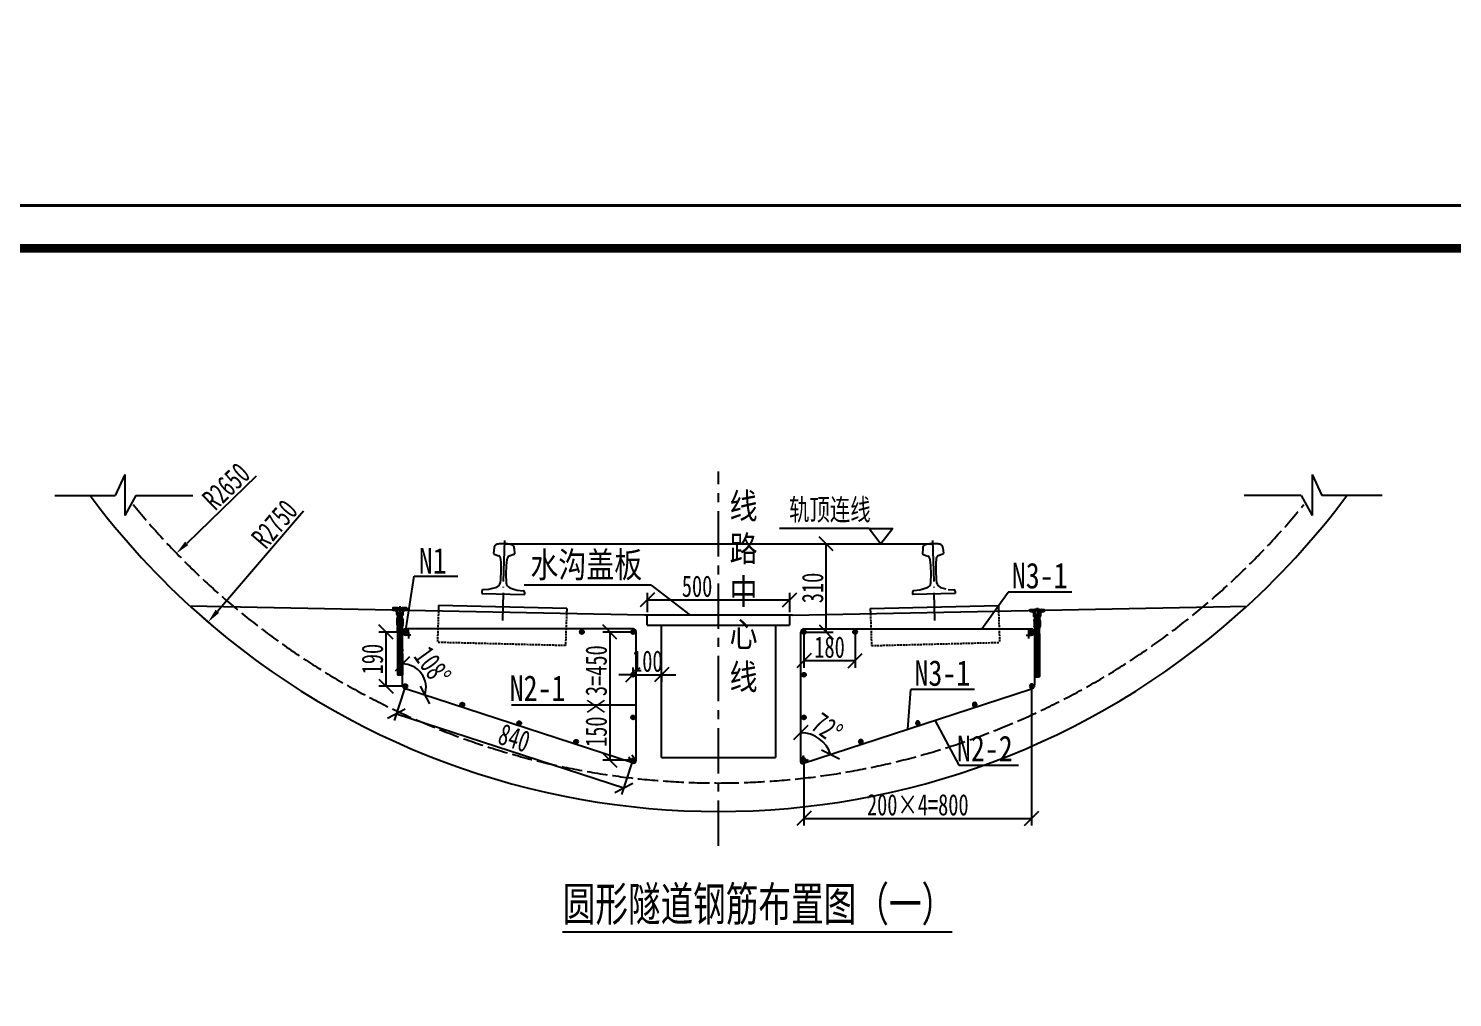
# Model space of a CAD drawing. Header units: inches. Extents: x -74742 to 562475, y -20348 to -3846.
# Drawn here: x 534161 to 539164, y -14214 to -10811 of the extents above; entities that cross this region are included whole.
import ezdxf
from ezdxf.enums import TextEntityAlignment as Align

# ---------------------------------------------------------------- set-up
doc = ezdxf.new("R2010")
doc.units = ezdxf.units.IN
doc.header["$MEASUREMENT"] = 0
doc.header["$PDSIZE"] = -1
for name, pattern in [('ACAD_ISO02W100', [15, 12, -3]), ('ACAD_ISO04W100', [30.5, 24, -3, 0.5, -3]), ('CENTER', [50.8, 31.75, -6.35, 6.35, -6.35]), ('DASHED', [0.5, 0.35, -0.15])]:
    doc.linetypes.add(name, pattern=pattern)
doc.layers.get('DEFPOINTS').update_dxf_attribs({"color": 250})
for name, color, linetype in [('2', 4, 'Continuous'), ('4', 4, 'Continuous'), ('Axes', 7, 'ACAD_ISO04W100'), ('BZ', 7, 'Continuous'), ('GesoftDrawFrameFrameBlockLayer', 7, 'Continuous'), ('GesoftDrawFrameInLineLayer', 85, 'Continuous'), ('GesoftDrawFrameOutLineLayer', 180, 'Continuous'), ('GesoftDrawFrameTitleLayer', 7, 'Continuous'), ('Main', 4, 'Continuous'), ('Secondary', 7, 'Continuous'), ('尺寸标注', 7, 'Continuous'), ('标注', 3, 'Continuous')]:
    doc.layers.add(name, color=color, linetype=linetype)
doc.styles.add('HZ', font='SimSun.ttf', dxfattribs={"width": 0.7})
doc.styles.add('HZTXT', font='SimSun.ttf', dxfattribs={"width": 0.8})
doc.styles.add('图标注', font='SimSun.ttf', dxfattribs={"width": 0.7})
doc.styles.add('宋体', font='SimSun.ttf', dxfattribs={"width": 0.8})
doc.styles.add('宋体样式', font='SimSun.ttf', dxfattribs={"width": 0.8})
doc.styles.add('条形码', font='BC_C39.FBC', dxfattribs={"height": 11})
doc.dimstyles.new('尺寸标注', dxfattribs={"dimtxt": 75, "dimasz": 50, "dimexe": 25, "dimexo": 10, "dimgap": 10, "dimtad": 1, "dimdec": 0, "dimzin": 0, "dimdsep": 46, "dimtxsty": 'HZ', "dimblk": 'OBLIQUE', "dimcen": 0.09, "dimclrt": 7, "dimazin": 2, "dimtfac": 1, "dimtdec": 0, "dimtix": 1, "dimtmove": 1, "dimatfit": 3, "dimfxl": 0, "dimtolj": 1, "dimtzin": 0, "dimarcsym": 0})

# ---------------------------------------------------------------- blocks, each defined once
blk = doc.blocks.new('_OBLIQUE')
at = {"color": 0, "linetype": 'ByBlock'}
blk.add_line((-0.5, -0.5), (0.5, 0.5), dxfattribs=at)
blk = doc.blocks.new('*D9')
at = {"layer": 'BZ', "color": 0, "lineweight": -2, "transparency": 16777216}
for p, q in [((536335.3, -12861.5), (536335.3, -12792.8)), ((536835.3, -12861.5), (536835.3, -12792.8)), ((536335.3, -12817.8), (536835.3, -12817.8))]:
    blk.add_line(p, q, dxfattribs=at)
at = {"layer": 'DEFPOINTS', "color": 0, "transparency": 16777216}
for p in [(536835.3, -12817.8), (536335.3, -12871.5), (536835.3, -12871.5)]:
    blk.add_point(p, dxfattribs=at)
at = {"layer": 'BZ', "color": 0, "lineweight": -2, "transparency": 16777216, "xscale": 50, "yscale": 50, "zscale": 50, "rotation": 180}
blk.add_blockref('_OBLIQUE', (536335.3, -12817.8), dxfattribs=at)
at = {"layer": 'BZ', "color": 0, "lineweight": -2, "transparency": 16777216, "xscale": 50, "yscale": 50, "zscale": 50}
blk.add_blockref('_OBLIQUE', (536835.3, -12817.8), dxfattribs=at)
at = {"layer": 'BZ', "color": 7, "transparency": 16777216, "insert": (536510, -12770.3), "char_height": 75, "attachment_point": 5, "style": 'HZ'}
blk.add_mtext('\\A1;500', dxfattribs=at)
blk = doc.blocks.new('埋入式端子-2')
at = {"color": 2, "linetype": 'CENTER', "ltscale": 10}
blk.add_line((0, 0), (0, -242.2), dxfattribs=at)
at = {"color": 2, "ltscale": 0.03}
for p, q in [((-25, -6.9), (-25, -12.4)), ((-19.7, -13.9), (-25, -8.6)), ((-23.4, -13.9), (-25, -12.3)), ((-21, -5.9), (-24, -5.9)), ((-15, -14.9), (-24, -5.9)), ((-23.5, -13.9), (-17.5, -13.9)), ((-21, -6.2), (-21, -5.9)), ((-19.5, -6.7), (-20.5, -6.7)), ((-19.5, -5.9), (-19.5, -6.7)), ((-16.5, -5.9), (-19.5, -5.9)), ((-8.5, -17.7), (-19.5, -6.7)), ((-17.5, -13.9), (-17.5, -13.9)), ((-16.5, -6), (-16.6, -5.9)), ((-16.5, -6.7), (-16.5, -5.9)), ((-15.5, -6.7), (-16.5, -6.7)), ((-16.5, -14.9), (-13.5, -14.9)), ((-8.5, -14), (-15.8, -6.7)), ((-15, -5.9), (-15, -6.2)), ((-8.5, -5.9), (-15, -5.9)), ((-8.5, -10.3), (-12.9, -5.9)), ((-11.5, -16.9), (-11.5, -29.4)), ((-8.5, -21.4), (-11.5, -18.4)), ((-7.4, -26.2), (-11.5, -22.1)), ((0, -37.3), (-11.5, -25.8)), ((-10.2, -30.9), (-11.5, -29.5)), ((-10.7, -45.6), (-10.7, -64.6)), ((0, -59.6), (-10.7, -48.9)), ((10.2, -66.1), (-10.6, -45.2)), ((-10, -30.9), (-9.9, -30.9)), ((0, -52.2), (-9.3, -42.8)), ((-8.5, -6.5), (-9.2, -5.9)), ((0, -48.5), (-8.6, -39.8)), ((-7.4, -7), (-8.5, -5.9)), ((-8.5, -23.9), (-8.5, -5.9)), ((8.5, -23.9), (-8.5, -23.9)), ((-8.4, -32.4), (-8.4, -38.5)), ((0, -41), (-8.4, -32.7)), ((0, -44.7), (-8.4, -36.4)), ((-7.4, -28.9), (-7.4, -7)), ((-7.4, -7), (7.4, -7)), ((0, -34.3), (-7.4, -28.9)), ((7.4, -28.9), (-7.4, -28.9)), ((7.4, -28.9), (0, -34.3)), ((10.7, -48), (0, -37.3)), ((10.7, -51.7), (0, -41)), ((10.7, -55.4), (0, -44.7)), ((10.7, -59.1), (0, -48.5)), ((9.4, -43), (0.4, -34)), ((8.4, -38.2), (2.5, -32.4)), ((8.4, -34.5), (4.7, -30.9)), ((8.8, -31.3), (6.8, -29.3)), ((8.5, -5.9), (7.4, -7)), ((7.4, -7), (7.4, -28.9)), ((11.3, -30.1), (7.4, -26.2)), ((8.4, -38.5), (8.4, -32.4)), ((24, -5.9), (8.5, -5.9)), ((8.5, -23.9), (8.5, -5.9)), ((14.7, -14.9), (8.5, -8.7)), ((11.8, -15.8), (8.5, -12.4)), ((11.5, -19.1), (8.5, -16.1)), ((11.5, -22.8), (8.5, -19.8)), ((11.5, -26.5), (8.5, -23.5)), ((17.5, -14), (9.4, -5.9)), ((9.9, -30.9), (10, -30.9)), ((10.7, -45.6), (10.7, -64.6)), ((11.5, -29.4), (11.5, -16.9)), ((21, -13.8), (13.1, -5.9)), ((13.5, -14.9), (16.5, -14.9)), ((21, -10.1), (16.8, -5.9)), ((17.5, -13.9), (23.5, -13.9)), ((25, -6.7), (21, -6.7)), ((21, -6.9), (21, -13.9)), ((25, -7), (21, -7)), ((25, -12.4), (25, -6.9)), ((0, -63.3), (-10.7, -52.6)), ((0, -67), (-10.7, -56.3)), ((0, -70.7), (-10.7, -60)), ((0, -74.4), (-10.7, -63.8)), ((0, -78.2), (-8.9, -69.3)), ((-8.4, -91.1), (-8.4, -72)), ((0, -81.9), (-8.4, -73.5)), ((0, -85.6), (-8.4, -77.2)), ((0, -89.3), (-8.4, -80.9)), ((8.4, -101.4), (-8.4, -84.7)), ((8.4, -105.1), (-8.4, -88.4)), ((-8.4, -91.1), (-8.4, -97.8)), ((-3.2, -97.2), (-8.4, -92.1)), ((8.4, -108.8), (-8.4, -92.1)), ((0, -104.1), (-8.4, -95.8)), ((-8.4, -97.8), (-8.4, -241.2)), ((0, -107.9), (-8.4, -99.5)), ((0, -100.4), (-0.4, -100)), ((10.7, -62.9), (0, -52.2)), ((9, -68.6), (0, -59.6)), ((8.4, -71.7), (0, -63.3)), ((8.4, -75.4), (0, -67)), ((8.4, -79.1), (0, -70.7)), ((8.4, -82.8), (0, -74.4)), ((8.4, -86.5), (0, -78.2)), ((8.4, -90.2), (0, -81.9)), ((7.6, -93.2), (0, -85.6)), ((8.4, -97.6), (0, -89.3)), ((0.6, -93.6), (0, -93)), ((8.4, -105.1), (0.9, -97.6)), ((8.4, -101.4), (3.3, -96.3)), ((8.4, -72), (8.4, -91.1)), ((8.4, -91.1), (8.4, -241.2)), ((-8.4, -124.2), (-8.8, -123.8)), ((0, -111.6), (-8.4, -103.2)), ((0, -115.3), (-8.4, -106.9)), ((0, -119), (-8.4, -110.6)), ((0, -122.7), (-8.4, -114.4)), ((0, -126.4), (-8.4, -118.1)), ((0, -130.1), (-8.4, -121.8)), ((0, -133.8), (-8.4, -125.5)), ((0, -137.6), (-8.4, -129.2)), ((8.4, -149.6), (-8.4, -132.9)), ((8.4, -153.3), (-8.4, -136.6)), ((8.4, -157), (-8.4, -140.3)), ((8.4, -160.8), (-8.4, -144.1)), ((8.4, -164.5), (-8.4, -147.8)), ((8.4, -112.5), (0, -104.1)), ((8.4, -116.2), (0, -107.9)), ((8.4, -119.9), (0, -111.6)), ((8.4, -123.6), (0, -115.3)), ((8.4, -127.3), (0, -119)), ((8.4, -131.1), (0, -122.7)), ((8.4, -134.8), (0, -126.4)), ((8.4, -138.5), (0, -130.1)), ((8.4, -142.2), (0, -133.8)), ((8.4, -145.9), (0, -137.6)), ((7.6, -152.6), (0, -145)), ((-8.4, -150.5), (-8.4, -157.2)), ((-3.2, -156.6), (-8.4, -151.5)), ((8.4, -168.2), (-8.4, -151.5)), ((0, -163.5), (-8.4, -155.2)), ((0, -167.3), (-8.4, -158.9)), ((0, -171), (-8.4, -162.6)), ((0, -174.7), (-8.4, -166.3)), ((0, -178.4), (-8.4, -170)), ((0, -182.1), (-8.4, -173.8)), ((0, -185.8), (-8.4, -177.5)), ((0, -189.5), (-8.4, -181.2)), ((0, -193.2), (-8.4, -184.9)), ((0, -196.9), (-8.4, -188.6)), ((8.4, -209), (-8.4, -192.3)), ((8.4, -212.7), (-8.4, -196)), ((8.4, -216.4), (-8.4, -199.7)), ((0, -159.8), (-0.4, -159.4)), ((0.6, -153), (0, -152.4)), ((8.4, -171.9), (0, -163.5)), ((8.4, -175.6), (0, -167.3)), ((8.4, -179.3), (0, -171)), ((8.4, -183), (0, -174.7)), ((8.4, -186.7), (0, -178.4)), ((8.4, -190.5), (0, -182.1)), ((8.4, -194.2), (0, -185.8)), ((8.4, -197.9), (0, -189.5)), ((8.4, -201.6), (0, -193.2)), ((8.4, -205.3), (0, -196.9)), ((8.4, -164.5), (0.9, -157)), ((8.4, -160.8), (3.3, -155.7)), ((8.4, -150.5), (8.4, -157.6)), ((8.4, -220.1), (-8.4, -203.4)), ((8.4, -223.9), (-8.4, -207.2)), ((-8.4, -209.9), (-8.4, -216.6)), ((-3.2, -216), (-8.4, -210.9)), ((8.4, -227.6), (-8.4, -210.9)), ((0, -222.9), (-8.4, -214.6)), ((0, -226.6), (-8.4, -218.3)), ((8.4, -238.7), (-8.4, -222)), ((7.2, -241.2), (-8.4, -225.7)), ((3.4, -241.2), (-8.4, -229.4)), ((0, -241.5), (-8.4, -233.1)), ((-4, -241.2), (-8.4, -236.9)), ((8.3, -241.2), (-8.4, -241.2)), ((-8.4, -241.2), (-7.4, -242.2)), ((7.3, -242.2), (-7.4, -242.2)), ((0, -219.2), (-0.4, -218.8)), ((7.6, -212), (0, -204.4)), ((0.6, -212.4), (0, -211.8)), ((8.4, -231.3), (0, -222.9)), ((8.4, -235), (0, -226.6)), ((8.4, -223.9), (0.9, -216.4)), ((8.3, -241.2), (7.3, -242.2))]:
    blk.add_line(p, q, dxfattribs=at)
at = {"color": 2}
for p, q in [((-19.5, -5.9), (-21, -5.9)), ((-16.5, -5.9), (-15, -5.9)), ((-15, -5.9), (-15, -5.9)), ((-8.5, -5.9), (8.5, -5.9)), ((17.5, -13.9), (17.5, -13.9))]:
    blk.add_line(p, q, dxfattribs=at)
at = {"color": 2, "ltscale": 0.03}
for centre, radius, start, end in [((-24, -6.9), 1, 90, 180), ((-23.5, -12.4), 1.5, 180, 270), ((-20.5, -6.2), 0.5, 180, 270), ((-16.5, -13.9), 1, 180, 270), ((-15.5, -6.2), 0.5, 270, 0), ((-13.5, -16.9), 2, 0, 90), ((-10, -29.4), 1.5, 180, 270), ((-9.9, -32.4), 1.5, 0, 90), ((9.9, -32.4), 1.5, 90, 180), ((10, -29.4), 1.5, 270, 0), ((9.1, -45.6), 1.6, 0, 38.3125), ((13.5, -16.9), 2, 90, 180), ((16.5, -13.9), 1, 270, 0), ((20, -6.9), 1, 0, 90), ((23.5, -12.4), 1.5, 270, 0), ((24, -6.9), 1, 0, 90), ((8.3, -64.6), 2.4, 323.4468, 0)]:
    blk.add_arc(centre, radius, start, end, dxfattribs=at)
at = {"color": 2}
for centre, radius, start, end in [((-9.1, -45.6), 1.6, 141.6875, 180), ((-8.3, -64.6), 2.4, 180, 216.5532)]:
    blk.add_arc(centre, radius, start, end, dxfattribs=at)
at = {"color": 2, "ltscale": 0.03}
for points in [[(-10.3, -44.6), (-8.8, -42.7), (-8.9, -40.6), (-8.4, -38.5)], [(10.3, -44.6), (8.8, -42.7), (8.9, -40.6), (8.4, -38.5)], [(-10.2, -66), (-8.8, -67.9), (-8.9, -70), (-8.4, -72)], [(10.2, -66), (8.8, -67.9), (8.9, -70), (8.4, -72)]]:
    blk.add_open_spline(points, degree=3, dxfattribs=at)
blk = doc.blocks.new('*U58')
at = {"layer": 'Main'}
h = blk.add_hatch(color=256, dxfattribs=at)
h.paths.add_polyline_path([(6.7, 2.2, 0.414214), (-2.2, 6.7), (2.2, -6.7, 0.414214)])
h.paths.add_polyline_path([(-2.2, 6.7, 0.414214), (-6.7, -2.2, 0.414214), (2.2, -6.7)])
blk.add_circle((0, 0), 7, dxfattribs=at)
blk = doc.blocks.new('*U59')
at = {"layer": '尺寸标注', "color": 0, "linetype": 'ByBlock', "lineweight": -2, "transparency": 16777216, "rotation": 341.9958383940867}
for p in [(535762.6, -13393.1), (535962.6, -13458.1), (536162.6, -13523.1), (536362.6, -13588.1), (536562.6, -13653.1)]:
    blk.add_blockref('*U58', p, dxfattribs=at)
blk = doc.blocks.new('*D60')
at = {"layer": 'DEFPOINTS', "color": 0, "transparency": 16777216}
for p in [(535485.3, -12930.9), (535417.2, -13120.9), (535485.3, -13120.9)]:
    blk.add_point(p, dxfattribs=at)
at = {"layer": '尺寸标注', "color": 0, "lineweight": -2, "transparency": 16777216}
for p, q in [((535475.3, -12930.9), (535392.2, -12930.9)), ((535417.2, -12930.9), (535417.2, -13120.9)), ((535475.3, -13120.9), (535392.2, -13120.9))]:
    blk.add_line(p, q, dxfattribs=at)
at = {"layer": '尺寸标注', "color": 0, "lineweight": -2, "transparency": 16777216, "xscale": 50, "yscale": 50, "zscale": 50}
for p, rotation in [((535417.2, -12930.9), 90), ((535417.2, -13120.9), 270)]:
    blk.add_blockref('_OBLIQUE', p, dxfattribs=dict(at, rotation=rotation))
at = {"layer": '尺寸标注', "color": 7, "transparency": 16777216, "insert": (535369.7, -13025.9), "char_height": 75, "attachment_point": 5, "rotation": 90, "style": 'HZ'}
blk.add_mtext('\\A1;190', dxfattribs=at)
blk = doc.blocks.new('*D61')
at = {"layer": 'DEFPOINTS', "color": 0, "transparency": 16777216}
for p in [(536285.3, -12930.9), (536203.4, -13380.9), (536285.3, -13380.9)]:
    blk.add_point(p, dxfattribs=at)
at = {"layer": '尺寸标注', "color": 0, "lineweight": -2, "transparency": 16777216}
for p, q in [((536275.3, -12930.9), (536178.4, -12930.9)), ((536203.4, -12930.9), (536203.4, -13380.9)), ((536275.3, -13380.9), (536178.4, -13380.9))]:
    blk.add_line(p, q, dxfattribs=at)
at = {"layer": '尺寸标注', "color": 0, "lineweight": -2, "transparency": 16777216, "xscale": 50, "yscale": 50, "zscale": 50}
for p, rotation in [((536203.4, -12930.9), 90), ((536203.4, -13380.9), 270)]:
    blk.add_blockref('_OBLIQUE', p, dxfattribs=dict(at, rotation=rotation))
at = {"layer": '尺寸标注', "color": 7, "transparency": 16777216, "insert": (536155.9, -13155.9), "char_height": 75, "attachment_point": 5, "rotation": 90, "style": 'HZ'}
blk.add_mtext('\\A1;150×3=450', dxfattribs=at)
blk = doc.blocks.new('*U62')
at = {"layer": 'Main'}
h = blk.add_hatch(color=256, dxfattribs=at)
h.paths.add_polyline_path([(6.7, 2.2, 0.414214), (-2.2, 6.7), (2.2, -6.7, 0.414214)])
h.paths.add_polyline_path([(-2.2, 6.7, 0.414214), (-6.7, -2.2, 0.414214), (2.2, -6.7)])
blk.add_circle((0, 0), 7, dxfattribs=at)
blk = doc.blocks.new('*U63')
at = {"layer": '尺寸标注', "color": 0, "linetype": 'ByBlock', "lineweight": -2, "transparency": 16777216, "rotation": 341.9958383940867}
for p in [(535762.6, -13393.1), (535962.6, -13458.1), (536162.6, -13523.1), (536362.6, -13588.1), (536562.6, -13653.1)]:
    blk.add_blockref('*U62', p, dxfattribs=at)
blk = doc.blocks.new('*D64')
at = {"layer": 'DEFPOINTS', "color": 0, "transparency": 16777216}
for p in [(536885.3, -12930.9), (537065.3, -12930.9), (536885.3, -13031.6)]:
    blk.add_point(p, dxfattribs=at)
at = {"layer": '尺寸标注', "color": 0, "lineweight": -2, "transparency": 16777216}
for p, q in [((536885.3, -12940.9), (536885.3, -13056.6)), ((537065.3, -12940.9), (537065.3, -13056.6)), ((537065.3, -13031.6), (536885.3, -13031.6))]:
    blk.add_line(p, q, dxfattribs=at)
at = {"layer": '尺寸标注', "color": 0, "lineweight": -2, "transparency": 16777216, "xscale": 50, "yscale": 50, "zscale": 50, "rotation": 180}
blk.add_blockref('_OBLIQUE', (536885.3, -13031.6), dxfattribs=at)
at = {"layer": '尺寸标注', "color": 0, "lineweight": -2, "transparency": 16777216, "xscale": 50, "yscale": 50, "zscale": 50}
blk.add_blockref('_OBLIQUE', (537065.3, -13031.6), dxfattribs=at)
at = {"layer": '尺寸标注', "color": 7, "transparency": 16777216, "insert": (536975.3, -12984.1), "char_height": 75, "attachment_point": 5, "style": 'HZ'}
blk.add_mtext('\\A1;180', dxfattribs=at)
blk = doc.blocks.new('*D74')
at = {"layer": 'DEFPOINTS', "color": 0, "transparency": 16777216}
for p in [(535474.6, -12930.9), (535553.9, -13100.5), (535474.6, -13116), (535489.6, -13131), (536283.1, -13390.5)]:
    blk.add_point(p, dxfattribs=at)
at = {"layer": '尺寸标注', "color": 0, "lineweight": -2, "transparency": 16777216}
blk.add_arc((535474.6, -13126.1), 83.3, 341.8927, 89.9999, dxfattribs=at)
at = {"layer": '尺寸标注', "color": 0, "lineweight": -2, "transparency": 16777216, "xscale": 50, "yscale": 50, "zscale": 50}
for p, rotation in [((535474.6, -13042.9), 179.9999342465647), ((535553.8, -13152), 251.8927269243941)]:
    blk.add_blockref('_OBLIQUE', p, dxfattribs=dict(at, rotation=rotation))
at = {"layer": '尺寸标注', "color": 7, "transparency": 16777216, "insert": (535580.5, -13049.4), "char_height": 75, "attachment_point": 5, "rotation": 305.9463, "style": 'HZ'}
blk.add_mtext('\\A1;108°', dxfattribs=at)
blk = doc.blocks.new('*D75')
at = {"layer": 'DEFPOINTS', "color": 0, "transparency": 16777216}
for p in [(536874.3, -12931), (537680.9, -13131), (536956.1, -13320.9), (536874.3, -13387.9), (536880.8, -13392.7)]:
    blk.add_point(p, dxfattribs=at)
at = {"layer": '尺寸标注', "color": 0, "lineweight": -2, "transparency": 16777216}
blk.add_arc((536874.3, -13394.8), 110.3, 18.1073, 90, dxfattribs=at)
at = {"layer": '尺寸标注', "color": 0, "lineweight": -2, "transparency": 16777216, "xscale": 50, "yscale": 50, "zscale": 50}
for p, rotation in [((536874.3, -13284.5), 180.0000000226077), ((536979.1, -13360.5), 288.1072730982124)]:
    blk.add_blockref('_OBLIQUE', p, dxfattribs=dict(at, rotation=rotation))
at = {"layer": '尺寸标注', "color": 7, "transparency": 16777216, "insert": (536966.9, -13267), "char_height": 75, "attachment_point": 5, "rotation": 324.0536, "style": 'HZ'}
blk.add_mtext('\\A1;72°', dxfattribs=at)
blk = doc.blocks.new('*D80')
at = {"layer": 'DEFPOINTS', "color": 0, "transparency": 16777216}
for p in [(536585.3, -12621), (536963.6, -12621), (536885.3, -12930.9)]:
    blk.add_point(p, dxfattribs=at)
at = {"layer": '尺寸标注', "color": 0, "lineweight": -2, "transparency": 16777216}
for p, q in [((536595.3, -12621), (536988.6, -12621)), ((536963.6, -12930.9), (536963.6, -12621)), ((536895.3, -12930.9), (536988.6, -12930.9))]:
    blk.add_line(p, q, dxfattribs=at)
at = {"layer": '尺寸标注', "color": 0, "lineweight": -2, "transparency": 16777216, "xscale": 50, "yscale": 50, "zscale": 50}
for p, rotation in [((536963.6, -12621), 90), ((536963.6, -12930.9), 270)]:
    blk.add_blockref('_OBLIQUE', p, dxfattribs=dict(at, rotation=rotation))
at = {"layer": '尺寸标注', "color": 7, "transparency": 16777216, "insert": (536916.1, -12776), "char_height": 75, "attachment_point": 5, "rotation": 90, "style": 'HZ'}
blk.add_mtext('\\A1;310', dxfattribs=at)
blk = doc.blocks.new('*D83')
at = {"layer": 'DEFPOINTS', "color": 0, "transparency": 16777216}
for p in [(535485.3, -13120.9), (536284.3, -13380.9), (536252.6, -13478.1)]:
    blk.add_point(p, dxfattribs=at)
at = {"layer": '尺寸标注', "color": 0, "lineweight": -2, "transparency": 16777216}
for p, q in [((535482.2, -13130.4), (535445.9, -13241.8)), ((535453.6, -13218.1), (536252.6, -13478.1)), ((536281.2, -13390.4), (536244.9, -13501.8))]:
    blk.add_line(p, q, dxfattribs=at)
at = {"layer": '尺寸标注', "color": 0, "lineweight": -2, "transparency": 16777216, "xscale": 50, "yscale": 50, "zscale": 50}
for p, rotation in [((535453.6, -13218.1), 161.9750984287292), ((536252.6, -13478.1), 341.9750984287292)]:
    blk.add_blockref('_OBLIQUE', p, dxfattribs=dict(at, rotation=rotation))
at = {"layer": '尺寸标注', "color": 7, "transparency": 16777216, "insert": (535867.8, -13302.9), "char_height": 75, "attachment_point": 5, "rotation": 341.9751, "style": 'HZ'}
blk.add_mtext('\\A1;840', dxfattribs=at)
blk = doc.blocks.new('*D84')
at = {"layer": 'DEFPOINTS', "color": 0, "transparency": 16777216}
for p in [(537685.3, -13120.9), (536885.3, -13380.9), (537685.3, -13585.4)]:
    blk.add_point(p, dxfattribs=at)
at = {"layer": '尺寸标注', "color": 0, "lineweight": -2, "transparency": 16777216}
for p, q in [((537685.3, -13130.9), (537685.3, -13610.4)), ((536885.3, -13390.9), (536885.3, -13610.4)), ((536885.3, -13585.4), (537685.3, -13585.4))]:
    blk.add_line(p, q, dxfattribs=at)
at = {"layer": '尺寸标注', "color": 0, "lineweight": -2, "transparency": 16777216, "xscale": 50, "yscale": 50, "zscale": 50, "rotation": 180}
blk.add_blockref('_OBLIQUE', (536885.3, -13585.4), dxfattribs=at)
at = {"layer": '尺寸标注', "color": 0, "lineweight": -2, "transparency": 16777216, "xscale": 50, "yscale": 50, "zscale": 50}
blk.add_blockref('_OBLIQUE', (537685.3, -13585.4), dxfattribs=at)
at = {"layer": '尺寸标注', "color": 7, "transparency": 16777216, "insert": (537285.3, -13537.9), "char_height": 75, "attachment_point": 5, "style": 'HZ'}
blk.add_mtext('\\A1;200×4=800', dxfattribs=at)
blk = doc.blocks.new('*D86')
at = {"layer": 'DEFPOINTS', "color": 0, "transparency": 16777216}
for p in [(536285.3, -13080.9), (536385.3, -13073.9), (536385.3, -13080.9)]:
    blk.add_point(p, dxfattribs=at)
at = {"layer": '尺寸标注', "color": 0, "lineweight": -2, "transparency": 16777216}
for p, q in [((536285.3, -13070.9), (536285.3, -13055.9)), ((536285.3, -13080.9), (536235.3, -13080.9)), ((536285.3, -13080.9), (536385.3, -13080.9)), ((536385.3, -13080.9), (536435.3, -13080.9)), ((536385.3, -13083.9), (536385.3, -13105.9))]:
    blk.add_line(p, q, dxfattribs=at)
at = {"layer": '尺寸标注', "color": 0, "lineweight": -2, "transparency": 16777216, "xscale": 50, "yscale": 50, "zscale": 50}
blk.add_blockref('_OBLIQUE', (536285.3, -13080.9), dxfattribs=at)
at = {"layer": '尺寸标注', "color": 0, "lineweight": -2, "transparency": 16777216, "xscale": 50, "yscale": 50, "zscale": 50, "rotation": 180}
blk.add_blockref('_OBLIQUE', (536385.3, -13080.9), dxfattribs=at)
at = {"layer": '尺寸标注', "color": 7, "transparency": 16777216, "insert": (536335.3, -13033.4), "char_height": 75, "attachment_point": 5, "style": 'HZ'}
blk.add_mtext('\\A1;100', dxfattribs=at)
blk = doc.blocks.new('*D87')
at = {"layer": 'DEFPOINTS', "color": 0, "transparency": 16777216}
for p in [(536585.3, -10811), (534681.3, -12654.2)]:
    blk.add_point(p, dxfattribs=at)
at = {"layer": '尺寸标注', "color": 0, "lineweight": -2, "transparency": 16777216}
blk.add_line((534961.3, -12383.1), (534717.2, -12619.4), dxfattribs=at)
at = {"layer": '尺寸标注', "color": 0, "transparency": 16777216}
blk.add_solid([(534711.4, -12613.5), (534723, -12625.4), (534681.3, -12654.2)], dxfattribs=at)
at = {"layer": '尺寸标注', "color": 7, "transparency": 16777216, "insert": (534855.9, -12419.1), "char_height": 75, "attachment_point": 5, "rotation": 44.0702, "style": 'HZ'}
blk.add_mtext('\\A1;R2650', dxfattribs=at)
blk = doc.blocks.new('*D88')
at = {"layer": 'DEFPOINTS', "color": 0, "transparency": 16777216}
for p in [(536585.3, -10811), (534792.2, -12896.1)]:
    blk.add_point(p, dxfattribs=at)
at = {"layer": '尺寸标注', "color": 0, "lineweight": -2, "transparency": 16777216}
blk.add_line((535127.5, -12506.2), (534824.8, -12858.2), dxfattribs=at)
blk.add_arc((536585.3, -10811), 2750, 228.6413, 229.8266, dxfattribs=at)
at = {"layer": '尺寸标注', "color": 0, "transparency": 16777216}
blk.add_solid([(534818.5, -12852.8), (534831.1, -12863.6), (534792.2, -12896.1)], dxfattribs=at)
at = {"layer": '尺寸标注', "color": 7, "transparency": 16777216, "insert": (535025.8, -12551.6), "char_height": 75, "attachment_point": 5, "rotation": 49.3058, "style": 'HZ'}
blk.add_mtext('\\A1;R2750', dxfattribs=at)
blk = doc.blocks.new('1.75_cc4a936f11f0dce201581042e7c3c253')
at = {"layer": 'GesoftDrawFrameInLineLayer', "color": 0, "const_width": 1}
blk.add_lwpolyline([(0, 0), (0, 287), (-1125, 287), (-1125, 0), (0, 0)], dxfattribs=at)
at = {"layer": 'GesoftDrawFrameOutLineLayer', "color": 0, "const_width": 0.35}
blk.add_lwpolyline([(5, -5), (5, 292), (-1150, 292), (-1150, -5), (5, -5)], dxfattribs=at)
blk = doc.blocks.new('GESOFT00000000NEW_049a35bf7f0736cc4250df00ece10f93_cc4a936f11f0dce201581042e7c3c253_2e1cf7a908f61d0b50dc33cccab90907')
at = {"layer": 'GesoftDrawFrameFrameBlockLayer'}
blk.add_blockref('1.75_cc4a936f11f0dce201581042e7c3c253', (0, 0), dxfattribs=at)
at = {"layer": 'GesoftDrawFrameTitleLayer', "color": 7, "style": '条形码', "width": 2}
blk.add_attdef('BARCODE', (-2.8, 60.5), '', height=6, rotation=90, dxfattribs=at)
at = {"layer": 'GesoftDrawFrameTitleLayer', "style": '宋体样式'}
for tag, height, width, p in [('GCMC0', 3.6, 0.8, (-40, 43.4)), ('SHEJI', 2.5, 0.8, (-154, 35.2)), ('SHEJI2', 2.5, 0.8, (-137.76, 35.27)), ('SJJD', 2.5, 0.8, (-14, 34.4)), ('JIAOHE', 2.5, 0.8, (-154, 28.8)), ('JIAOHE2', 2.5, 0.8, (-137.61, 28.83)), ('VERSION0', 2.5, 0.8, (-14, 26.4)), ('ZTSD', 2.5, 0.8, (-190, 24)), ('ZYFZR1', 2.5, 0.8, (-154, 22.4)), ('ZYFZR2', 2.5, 0.8, (-137.76, 22.24)), ('CEMING', 4, 0.7, (-84, 22.59)), ('BILI', 2.5, 0.8, (-14, 18.4)), ('XMFZR1', 2.5, 0.8, (-154, 16)), ('XMFZR2', 2.5, 0.8, (-137.98, 16.22)), ('DOCNAME0', 3.5, 0.9, (-84, 13.27)), ('RIQI', 2.5, 0.8, (-14, 10.4)), ('SENHE', 2.5, 0.8, (-154, 9.6)), ('SENHE2', 2.5, 0.8, (-137.41, 9.52)), ('DOCNAME2', 3.5, 0.9, (-84, 9.42)), ('XTSD', 2.5, 0.8, (-190, 4.8)), ('SENDING2', 2.5, 0.8, (-137.41, 3.81)), ('PAGENUMBER', 2.5, 0.8, (-31.78, 3.83)), ('PAGECOUNT', 2.5, 0.8, (-10.8, 3.83)), ('SENDING', 2.5, 0.8, (-154, 3.2)), ('TUHAO', 2.5, 0.8, (-91.5, 3.2)), ('PROJECTNO', 2.5, 0.8, (-47.5, 3.2))]:
    blk.add_attdef(tag, text='', height=height, dxfattribs=dict(at, width=width)).set_placement(p, align=Align.MIDDLE_CENTER)
blk.add_attdef('PIANMING', text='', height=4, dxfattribs=at).set_placement((-84, 31.09), align=Align.MIDDLE_CENTER)

msp = doc.modelspace()

# ---------------------------------------------------------------- hatches: boundary and pattern name
at = {"layer": 'Main'}
h = msp.add_hatch(color=256, dxfattribs=at)
h.paths.add_polyline_path([(536112.25, -12930.87, 0.4142136), (536105.25, -12923.87), (536105.25, -12937.87, 0.4142136)])
h.paths.add_polyline_path([(536105.25, -12923.87, 0.4142136), (536098.25, -12930.87, 0.4142136), (536105.25, -12937.87)])
h = msp.add_hatch(color=256, dxfattribs=at)
h.paths.add_polyline_path([(536292.25, -12930.87, 0.4142136), (536285.25, -12923.87), (536285.25, -12937.87, 0.4142136)])
h.paths.add_polyline_path([(536285.25, -12923.87, 0.4142136), (536278.25, -12930.87, 0.4142136), (536285.25, -12937.87)])
h = msp.add_hatch(color=256, dxfattribs=at)
h.paths.add_polyline_path([(536878.26, -12930.87, -0.4142136), (536885.26, -12923.87), (536885.26, -12937.87, -0.4142136)])
h.paths.add_polyline_path([(536885.26, -12923.87, -0.4142136), (536892.26, -12930.87, -0.4142136), (536885.26, -12937.87)])
h = msp.add_hatch(color=256, dxfattribs=at)
h.paths.add_polyline_path([(537058.26, -12930.87, -0.4142136), (537065.26, -12923.87), (537065.26, -12937.87, -0.4142136)])
h.paths.add_polyline_path([(537065.26, -12923.87, -0.4142136), (537072.26, -12930.87, -0.4142136), (537065.26, -12937.87)])
h = msp.add_hatch(color=256, dxfattribs=at)
h.paths.add_polyline_path([(536292.25, -13080.87, 0.4142136), (536285.25, -13073.87), (536285.25, -13087.87, 0.4142136)])
h.paths.add_polyline_path([(536285.25, -13073.87, 0.4142136), (536278.25, -13080.87, 0.4142136), (536285.25, -13087.87)])
h = msp.add_hatch(color=256, dxfattribs=at)
h.paths.add_polyline_path([(536878.26, -13080.87, -0.4142136), (536885.26, -13073.87), (536885.26, -13087.87, -0.4142136)])
h.paths.add_polyline_path([(536885.26, -13073.87, -0.4142136), (536892.26, -13080.87, -0.4142136), (536885.26, -13087.87)])
h = msp.add_hatch(color=256, dxfattribs=at)
h.paths.add_polyline_path([(536292.25, -13230.87, 0.4142136), (536285.25, -13223.87), (536285.25, -13237.87, 0.4142136)])
h.paths.add_polyline_path([(536285.25, -13223.87, 0.4142136), (536278.25, -13230.87, 0.4142136), (536285.25, -13237.87)])
h = msp.add_hatch(color=256, dxfattribs=at)
h.paths.add_polyline_path([(536878.26, -13230.87, -0.4142136), (536885.26, -13223.87), (536885.26, -13237.87, -0.4142136)])
h.paths.add_polyline_path([(536885.26, -13223.87, -0.4142136), (536892.26, -13230.87, -0.4142136), (536885.26, -13237.87)])
h = msp.add_hatch(color=256, dxfattribs=at)
h.paths.add_polyline_path([(536292.25, -13380.87, 0.4142136), (536285.25, -13373.87), (536285.25, -13387.87, 0.4142136)])
h.paths.add_polyline_path([(536285.25, -13373.87, 0.4142136), (536278.25, -13380.87, 0.4142136), (536285.25, -13387.87)])
at = {"layer": '尺寸标注'}
h = msp.add_hatch(color=4, dxfattribs=at)
h.dxf.hatch_style = 1
h.paths.add_polyline_path([(535478.25, -12930.87, 1), (535492.25, -12930.87, 1)])
h = msp.add_hatch(color=4, dxfattribs=at)
h.dxf.hatch_style = 1
h.paths.add_polyline_path([(537692.26, -12930.87, 1), (537678.26, -12930.87, 1)])

# ---------------------------------------------------------------- linework, layer by layer
at = {"layer": '2', "color": 2, "ltscale": 6}
for p, q in [((534500.17, -12377.54), (534465.99, -12450.96)), ((534500.17, -12377.54), (534465.99, -12450.96)), ((534500.17, -12377.54), (534500.17, -12521.18)), ((534500.17, -12377.54), (534500.17, -12521.18)), ((538670.34, -12377.54), (538704.52, -12450.96)), ((538670.34, -12377.54), (538670.34, -12521.18)), ((538670.34, -12377.54), (538704.52, -12450.96)), ((538670.34, -12377.54), (538670.34, -12521.18)), ((534253.79, -12450.96), (534465.99, -12450.96)), ((534253.79, -12450.96), (534465.99, -12450.96)), ((534538.3, -12450.96), (534500.17, -12521.18)), ((534538.3, -12450.96), (534500.17, -12521.18)), ((534538.3, -12450.96), (534739.27, -12450.96)), ((534538.3, -12450.96), (534739.27, -12450.96)), ((538632.21, -12450.96), (538431.24, -12450.96)), ((538632.21, -12450.96), (538431.24, -12450.96)), ((538632.21, -12450.96), (538670.34, -12521.18)), ((538632.21, -12450.96), (538670.34, -12521.18)), ((538916.72, -12450.96), (538704.52, -12450.96)), ((538916.72, -12450.96), (538704.52, -12450.96)), ((536325.26, -12871.76), (534728.77, -12839.83)), ((536845.26, -12871.76), (538441.74, -12839.83)), ((536845.26, -12871.76), (536325.26, -12871.76)), ((536335.25, -12906.46), (536335.26, -12871.46)), ((536835.26, -12871.46), (536835.26, -12906.46)), ((536335.25, -12906.46), (536835.26, -12906.46)), ((536385.25, -13371.04), (536385.25, -12906.46)), ((536785.26, -12906.46), (536785.26, -13371.04)), ((536385.25, -13371.04), (536785.26, -13371.04))]:
    msp.add_line(p, q, dxfattribs=at)
for start, end in [(216.60777, 228.43295), (311.56705, 323.39223), (228.43295, 311.56705)]:
    msp.add_arc((536585.26, -10811.04), 2750, start, end, dxfattribs=at)
at = {"layer": '2', "color": 2, "linetype": 'ACAD_ISO02W100', "ltscale": 6}
for start, end in [(219.10457, 270), (270, 320.89543)]:
    msp.add_arc((536585.26, -10811.04), 2650, start, end, dxfattribs=at)
at = {"layer": '4'}
for p, q in [((536036.7, -13983.92), (537405.92, -13983.92)), ((536379.89, -13983.92), (536819.34, -13983.92))]:
    msp.add_line(p, q, dxfattribs=at)
at = {"layer": 'Axes', "color": 6, "linetype": 'CENTER', "ltscale": 5}
msp.add_line((536585.26, -13681.47), (536585.26, -12366.84), dxfattribs=at)
at = {"layer": 'Axes', "ltscale": 6}
for p, q in [((535832.99, -12609.85), (535825.99, -12890.14)), ((535832.99, -12609.85), (535825.99, -12890.14)), ((537337.52, -12609.85), (537344.52, -12890.14)), ((537337.52, -12609.85), (537344.52, -12890.14))]:
    msp.add_line(p, q, dxfattribs=at)
at = {"layer": 'BZ'}
for p, q in [((537510.2, -12920.03), (537602.9, -12790.95)), ((535602.22, -12837.34), (535601.55, -12857.28)), ((536052.11, -12848.59), (536051.52, -12866.28)), ((536052.05, -12850.46), (536051.52, -12866.28)), ((537118.4, -12848.59), (537118.99, -12866.28)), ((537118.46, -12850.46), (537118.99, -12866.28)), ((537568.29, -12837.34), (537568.96, -12857.28)), ((537249.94, -13271.95), (537260.77, -13133.07))]:
    msp.add_line(p, q, dxfattribs=at)
at = {"layer": 'BZ', "linetype": 'DASHED', "ltscale": 20}
for p, q in [((535601.55, -12857.28), (535597.89, -12967.24)), ((535601.55, -12857.28), (535597.89, -12967.24)), ((536051.52, -12866.28), (536047.78, -12978.48)), ((537118.99, -12866.28), (537122.73, -12978.48)), ((537568.96, -12857.28), (537572.62, -12967.24)), ((537568.96, -12857.28), (537572.62, -12967.24)), ((536047.78, -12978.48), (535597.89, -12967.24)), ((537122.73, -12978.48), (537572.62, -12967.24))]:
    msp.add_line(p, q, dxfattribs=at)
at = {"layer": 'Main'}
for p, q in [((535474.65, -12930.87), (535474.65, -13116.04)), ((536285.26, -12920.02), (535485.44, -12919.87)), ((535504.06, -12941.72), (535485.49, -12941.72)), ((535496.65, -12930.87), (535496.65, -12953.79)), ((536296.26, -13381.01), (536296.26, -12931.02)), ((536874.26, -13387.9), (536874.26, -12931.02)), ((536885.25, -12920.02), (537685.07, -12919.87)), ((537666.45, -12941.72), (537685.02, -12941.72)), ((537673.86, -12930.87), (537673.86, -12953.79)), ((537695.86, -12930.87), (537695.87, -13116.04)), ((536283.15, -13390.51), (535489.65, -13131.04)), ((536880.81, -13392.65), (537680.87, -13131.04)), ((536283.15, -13390.51), (536269.94, -13370.05)), ((536295.95, -13383.45), (536280.97, -13363)), ((536874.26, -13387.9), (536884.96, -13364.94)), ((536880.81, -13392.65), (536901.17, -13378.1))]:
    msp.add_line(p, q, dxfattribs=at)
for centre in [(536105.25, -12930.87), (536285.25, -12930.87), (536885.26, -12930.87), (537065.26, -12930.87), (536285.25, -13080.87), (536885.26, -13080.87), (536285.25, -13230.87), (536885.26, -13230.87), (536285.25, -13380.87)]:
    msp.add_circle(centre, 7, dxfattribs=at)
for centre, radius, start, end in [((535485.65, -12930.87), 11, 0, 180), ((535485.49, -12930.87), 10.85, 180, 270), ((536285.26, -12931.02), 11, 0, 89.9893), ((536885.26, -12931.02), 11, 90.0107, 180), ((537684.86, -12930.87), 11, 0, 180), ((537685.02, -12930.87), 10.85, 270, 0), ((535489.65, -13116.04), 15, 179.99993, 270), ((537680.87, -13116.04), 15, 270, 0.00007), ((536286.26, -13381.01), 10, 251.89273, 0), ((536879.26, -13387.9), 5, 180, 288.10727)]:
    msp.add_arc(centre, radius, start, end, dxfattribs=at)
at = {"layer": 'Secondary'}
for p, q in [((537114.7, -12567.12), (536799.55, -12567.12)), ((537114.7, -12567.12), (537197.25, -12567.12)), ((537114.7, -12567.12), (537155.97, -12621.04)), ((537197.25, -12567.12), (537155.97, -12621.04)), ((535796.89, -12635.47), (535795.43, -12654.9)), ((535796.89, -12635.47), (535796.78, -12639.5)), ((535832.71, -12621.04), (537337.8, -12621.04)), ((535867.77, -12637.25), (535868.26, -12656.73)), ((537302.74, -12637.25), (537302.25, -12656.73)), ((537302.74, -12637.25), (537302.25, -12656.73)), ((537373.63, -12635.47), (537373.73, -12639.5)), ((537373.63, -12635.47), (537375.09, -12654.9)), ((537373.63, -12635.47), (537373.73, -12639.5)), ((537373.63, -12635.47), (537375.09, -12654.9)), ((535796.74, -12656.93), (535813.85, -12663.14)), ((535866.85, -12658.69), (535849.44, -12664.03)), ((537303.66, -12658.69), (537321.07, -12664.03)), ((537303.66, -12658.69), (537321.07, -12664.03)), ((537373.77, -12656.93), (537356.66, -12663.14)), ((537373.77, -12656.93), (537356.66, -12663.14)), ((535485.25, -12930.87), (535516.42, -12734.84)), ((535516.42, -12734.84), (535669.38, -12734.84)), ((535753.55, -12786.7), (535753.34, -12795.11)), ((535753.34, -12795.11), (535754.59, -12795.14)), ((535753.34, -12795.11), (535754.59, -12795.14)), ((535754.59, -12795.14), (535902.04, -12798.83)), ((535778.79, -12780.96), (535757.21, -12782.81)), ((535787.06, -12779.35), (535778.79, -12780.96)), ((535805.08, -12773.84), (535787.06, -12779.35)), ((535852.66, -12775.03), (535870.39, -12781.44)), ((535870.4, -12781.43), (535878.58, -12783.45)), ((535870.4, -12781.43), (535878.58, -12783.45)), ((535878.58, -12783.45), (535900.04, -12786.38)), ((535902.04, -12798.83), (535903.29, -12798.86)), ((535902.04, -12798.83), (535903.29, -12798.86)), ((536348.92, -12765.98), (535902.59, -12765.98)), ((535903.5, -12790.45), (535903.29, -12798.86)), ((537267.01, -12790.45), (537267.22, -12798.86)), ((537267.01, -12790.45), (537267.22, -12798.86)), ((537268.47, -12798.83), (537267.22, -12798.86)), ((537268.47, -12798.83), (537267.22, -12798.86)), ((537415.92, -12795.14), (537268.47, -12798.83)), ((537415.92, -12795.14), (537268.47, -12798.83)), ((537291.93, -12783.45), (537270.47, -12786.38)), ((537291.93, -12783.45), (537270.47, -12786.38)), ((537300.11, -12781.43), (537291.93, -12783.45)), ((537300.11, -12781.43), (537291.93, -12783.45)), ((537317.85, -12775.03), (537300.12, -12781.44)), ((537317.85, -12775.03), (537300.12, -12781.44)), ((537365.43, -12773.84), (537383.45, -12779.35)), ((537365.43, -12773.84), (537383.45, -12779.35)), ((537391.72, -12780.96), (537413.3, -12782.81)), ((537391.72, -12780.96), (537413.3, -12782.81)), ((537417.17, -12795.11), (537415.92, -12795.14)), ((537417.17, -12795.11), (537415.92, -12795.14)), ((537416.96, -12786.7), (537417.17, -12795.11)), ((537416.96, -12786.7), (537417.17, -12795.11)), ((537826.54, -12790.95), (537602.9, -12790.95)), ((537484.42, -13133.07), (537260.77, -13133.07)), ((535857.88, -13186.64), (536296.26, -13186.64)), ((537345.6, -13240.67), (537428.97, -13398.61)), ((537428.97, -13398.61), (537638.54, -13398.61))]:
    msp.add_line(p, q, dxfattribs=at)
for centre, radius, start, end in [((535797.42, -12655.05), 2, 175.70283, 250.08557), ((535809.88, -12635.32), 13, 101.38402, 180.69667), ((535823.31, -12700.96), 80, 90.2542, 101.53205), ((535823.31, -12700.96), 80, 90.2542, 101.53205), ((535825.33, -12906.53), 285.58, 88.51822, 90.47602), ((535825.33, -12906.53), 285.58, 88.51822, 90.47602), ((535825.8, -12906.54), 285.58, 86.65445, 88.61225), ((535825.8, -12906.54), 285.58, 86.65445, 88.61225), ((535838.1, -12701.33), 80, 75.59842, 86.87627), ((535838.1, -12701.33), 80, 75.59842, 86.87627), ((535854.8, -12636.44), 13, 356.4338, 75.74645), ((537315.71, -12636.44), 13, 104.25355, 183.5662), ((537315.71, -12636.44), 13, 104.25355, 183.5662), ((537332.41, -12701.33), 80, 93.12373, 104.40158), ((537332.41, -12701.33), 80, 93.12373, 104.40158), ((537344.71, -12906.54), 285.58, 91.38775, 93.34555), ((537344.71, -12906.54), 285.58, 91.38775, 93.34555), ((537345.18, -12906.53), 285.58, 89.52398, 91.48178), ((537345.18, -12906.53), 285.58, 89.52398, 91.48178), ((537347.2, -12700.96), 80, 78.46795, 89.7458), ((537347.2, -12700.96), 80, 78.46795, 89.7458), ((537360.63, -12635.32), 13, 359.30333, 78.61598), ((537360.63, -12635.32), 13, 359.30333, 78.61598), ((537373.09, -12655.05), 2, 289.91443, 4.29717), ((537373.09, -12655.05), 2, 289.91443, 4.29717), ((535810.87, -12670.98), 8.39, 28.34604, 69.19171), ((535796, -12678.37), 25, 4.3642, 27.05738), ((535796, -12678.37), 25, 4.3642, 27.05738), ((535422.16, -12707.83), 399.99, 352.91766, 4.49681), ((536238.4, -12728.27), 399.99, 172.63366, 184.21282), ((535866.52, -12680.13), 25, 150.07309, 172.76628), ((535852.03, -12672.01), 8.39, 107.93876, 148.78443), ((535852.03, -12672.01), 8.39, 107.93876, 148.78443), ((535866.26, -12656.78), 2, 287.0449, 1.42764), ((535866.26, -12656.78), 2, 287.0449, 1.42764), ((537304.25, -12656.78), 2, 178.57236, 252.9551), ((537304.25, -12656.78), 2, 178.57236, 252.9551), ((537318.48, -12672.01), 8.39, 31.21557, 72.06124), ((537318.48, -12672.01), 8.39, 31.21557, 72.06124), ((537304, -12680.13), 25, 7.23372, 29.92691), ((537304, -12680.13), 25, 7.23372, 29.92691), ((536932.11, -12728.27), 399.99, 355.78718, 7.36634), ((536932.11, -12728.27), 399.99, 355.78718, 7.36634), ((537748.35, -12707.83), 399.99, 175.50319, 187.08234), ((537748.35, -12707.83), 399.99, 175.50319, 187.08234), ((537374.52, -12678.37), 25, 152.94262, 175.6358), ((537374.52, -12678.37), 25, 152.94262, 175.6358), ((537359.64, -12670.98), 8.39, 110.80829, 151.65396), ((537359.64, -12670.98), 8.39, 110.80829, 151.65396), ((535757.55, -12786.8), 4, 94.91076, 178.57057), ((535799.25, -12754.71), 20, 286.94458, 353.01218), ((535859.44, -12756.22), 20, 184.11829, 250.18589), ((535899.5, -12790.35), 4, 358.56524, 82.22504), ((535899.5, -12790.35), 4, 358.56524, 82.22504), ((537271.01, -12790.35), 4, 97.77496, 181.43476), ((537271.01, -12790.35), 4, 97.77496, 181.43476), ((537311.07, -12756.22), 20, 289.81411, 355.88171), ((537311.07, -12756.22), 20, 289.81411, 355.88171), ((537371.26, -12754.71), 20, 186.98782, 253.05542), ((537371.26, -12754.71), 20, 186.98782, 253.05542), ((537412.96, -12786.8), 4, 1.42943, 85.08924), ((537412.96, -12786.8), 4, 1.42943, 85.08924)]:
    msp.add_arc(centre, radius, start, end, dxfattribs=at)
at = {"layer": '尺寸标注', "color": 0}
for p, q in [((536348.92, -12765.98), (536485.87, -12871.76)), ((536052.11, -12848.59), (535602.22, -12837.34)), ((537118.4, -12848.59), (537568.29, -12837.34))]:
    msp.add_line(p, q, dxfattribs=at)
for centre in [(535485.25, -12930.87), (537685.26, -12930.87)]:
    msp.add_circle(centre, 7, dxfattribs=at)

# ---------------------------------------------------------------- block references
at = {"rotation": 0.0597375431637939}
msp.add_blockref('埋入式端子-2', (535466.13, -12840.06), dxfattribs=at)
at = {"xscale": -1, "rotation": 359.940263245697}
msp.add_blockref('埋入式端子-2', (537704.39, -12845.61), dxfattribs=at)
at = {"layer": '尺寸标注', "color": 0, "xscale": 30, "yscale": 30, "zscale": 30}
msp.add_blockref('GESOFT00000000NEW_049a35bf7f0736cc4250df00ece10f93_cc4a936f11f0dce201581042e7c3c253_2e1cf7a908f61d0b50dc33cccab90907', (562319.64, -20193.06), dxfattribs=at)
at = {"layer": '尺寸标注', "color": 0}
msp.add_blockref('*U59', (-277.35, 272.23), dxfattribs=at)
at = {"layer": '尺寸标注', "color": 0, "xscale": -1, "rotation": 2.260391873676327e-08}
msp.add_blockref('*U63', (1073447.86, 272.23), dxfattribs=at)

# ---------------------------------------------------------------- texts
at = {"color": 7, "style": 'HZTXT', "width": 0.8}
for s, p in [('N1', (535532.42, -12725.24)), ('水沟盖板', (535924.53, -12739.37)), ('N3-1', (537615.74, -12777.51)), ('N3-1', (537273.62, -13119.63)), ('N2-1', (535851.67, -13172.83)), ('N2-2', (537422.76, -13384.8))]:
    msp.add_text(s, height=90, dxfattribs=at).set_placement(p)
at = {"color": 7, "insert": (536624.21, -12443.03), "char_height": 90, "width": 49.5268, "attachment_point": 1, "style": 'HZTXT'}
msp.add_mtext('线路中心线', dxfattribs=at)
at = {"insert": (536833.32, -12463.37), "char_height": 75, "width": 1810.8372, "attachment_point": 1, "style": '图标注'}
msp.add_mtext('轨顶连线', dxfattribs=at)
at = {"layer": '标注', "style": '宋体', "width": 0.7}
msp.add_text('圆形隧道钢筋布置图（一）', height=120, dxfattribs=at).set_placement((536038.09, -13945.97))

# ---------------------------------------------------------------- dimensions: what is measured, and where the dimension line sits
at = {"layer": 'BZ'}
dim = msp.add_linear_dim(base=(536835.26, -12817.8), p1=(536335.26, -12871.46), p2=(536835.26, -12871.46), dimstyle='尺寸标注', dxfattribs=at)
dim.commit()
dim.dimension.update_dxf_attribs({"geometry": '*D9', "text_midpoint": (536509.98, -12817.8), "dimtype": 160})
at = {"layer": '尺寸标注', "color": 0}
for mpoint, picture, middle in [((534681.26, -12654.22), '*D87', (534888.94, -12453.18)), ((534792.19, -12896.09), '*D88', (535061.81, -12582.57))]:
    dim = msp.add_radius_dim(center=(536585.26, -10811.04), mpoint=mpoint, dimstyle='尺寸标注', override={"dimsah": 1, "dimfxl": 2.5}, dxfattribs=at)
    dim.commit()
    dim.dimension.update_dxf_attribs({"geometry": picture, "text_midpoint": middle, "dimtype": 164})
for base, p1, p2, picture, middle in [((536963.64, -12621.04), (536885.26, -12930.87), (536585.26, -12621.04), '*D80', (536916.14, -12775.96)), ((535417.2, -13120.87), (535485.25, -12930.87), (535485.25, -13120.87), '*D60', (535369.7, -13025.87))]:
    dim = msp.add_linear_dim(base=base, p1=p1, p2=p2, angle=90, dimstyle='尺寸标注', override={"dimfxl": 2.5}, dxfattribs=at)
    dim.commit()
    dim.dimension.update_dxf_attribs({"geometry": picture, "text_midpoint": middle})
dim = msp.add_linear_dim(base=(536203.41, -13380.87), p1=(536285.25, -12930.87), p2=(536285.25, -13380.87), angle=90, text='150×3=<>', dimstyle='尺寸标注', override={"dimfxl": 2.5}, dxfattribs=at)
dim.commit()
dim.dimension.update_dxf_attribs({"geometry": '*D61', "text_midpoint": (536155.91, -13155.87)})
for base, line1, line2, picture, middle in [((535553.86, -13100.51), ((535474.65, -12930.87), (535474.65, -13116.04)), ((536283.15, -13390.51), (535489.65, -13131.04)), '*D74', (535580.5, -13049.38)), ((536956.14, -13320.88), ((536880.81, -13392.65), (537680.87, -13131.04)), ((536874.26, -13387.9), (536874.26, -12931.02)), '*D75', (536966.9, -13267.04))]:
    dim = msp.add_angular_dim_2l(base=base, line1=line1, line2=line2, dimstyle='尺寸标注', override={"dimadec": 0, "dimfxl": 2.5}, dxfattribs=at)
    dim.commit()
    dim.dimension.update_dxf_attribs({"geometry": picture, "text_midpoint": middle})
for base, p1, p2, picture, middle in [((536885.26, -13031.63), (537065.26, -12930.87), (536885.26, -12930.87), '*D64', (536975.26, -12984.13)), ((536385.25, -13080.87), (536285.25, -13080.87), (536385.25, -13073.87), '*D86', (536335.25, -13033.37))]:
    dim = msp.add_linear_dim(base=base, p1=p1, p2=p2, dimstyle='尺寸标注', override={"dimfxl": 2.5}, dxfattribs=at)
    dim.commit()
    dim.dimension.update_dxf_attribs({"geometry": picture, "text_midpoint": middle})
dim = msp.add_aligned_dim(p1=(535485.25, -13120.87), p2=(536284.27, -13380.87), distance=-102.2, dimstyle='尺寸标注', override={"dimfxl": 2.5}, dxfattribs=at)
dim.commit()
dim.dimension.update_dxf_attribs({"geometry": '*D83', "text_midpoint": (535867.84, -13302.89)})
dim = msp.add_linear_dim(base=(537685.26, -13585.41), p1=(536885.26, -13380.87), p2=(537685.26, -13120.87), text='200×4=<>', dimstyle='尺寸标注', override={"dimfxl": 2.5}, dxfattribs=at)
dim.commit()
dim.dimension.update_dxf_attribs({"geometry": '*D84', "text_midpoint": (537285.26, -13537.91)})

doc.saveas('drawing.dxf')
